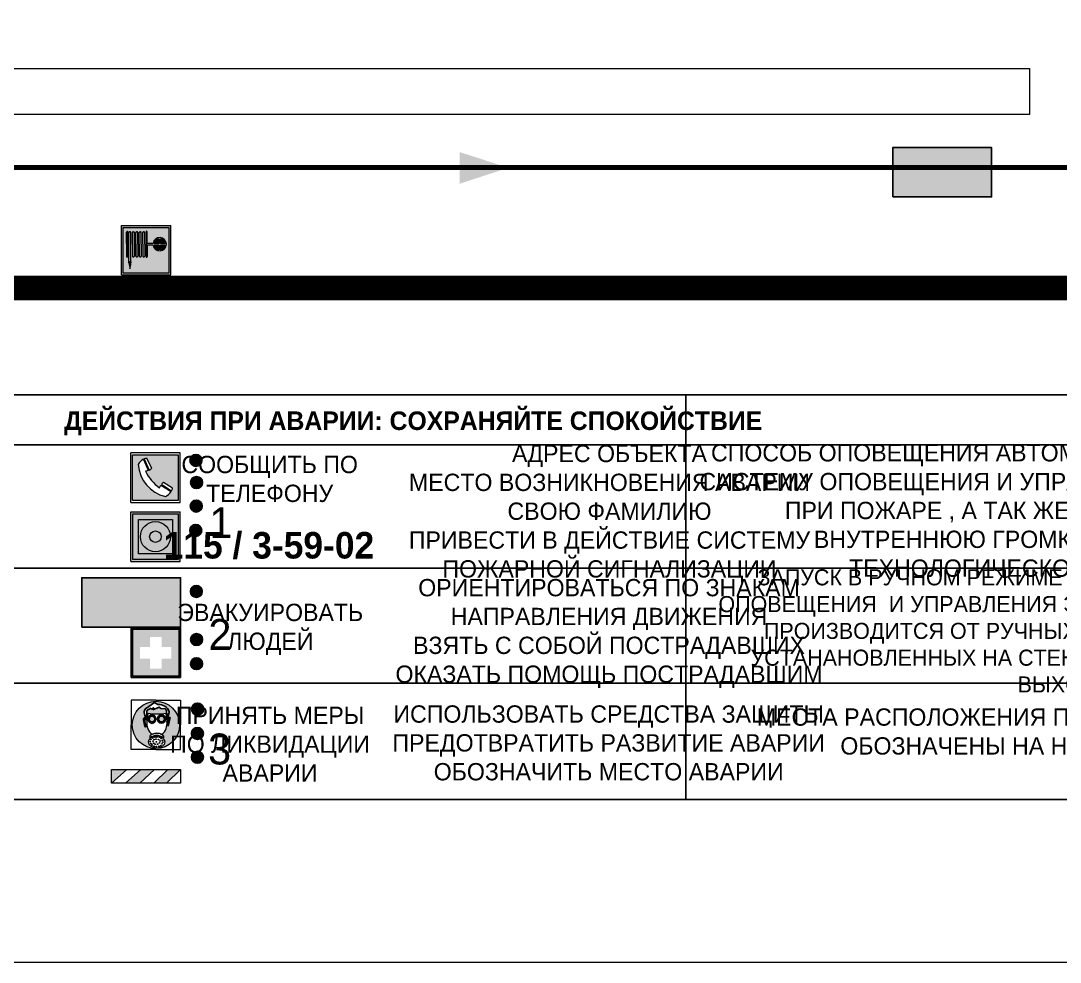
# Model space of a CAD drawing. Header units: millimetres. Extents: x 13114 to 67229, y 22859 to 38520.
# Drawn here: x 30021.6 to 30189.8, y 34765.1 to 34917.4 of the extents above; entities that cross this region are included whole.
import ezdxf

# ---------------------------------------------------------------- set-up
doc = ezdxf.new("R2010")
doc.units = ezdxf.units.MM
doc.layers.add('План_Штампы', color=7, linetype='Continuous')
doc.styles.add('обычный', font='arial.ttf')

# ---------------------------------------------------------------- blocks, each defined once
blk = doc.blocks.new('A$C38D26F80')
h = blk.add_hatch(color=5)
h.dxf.hatch_style = 1
h.paths.add_polyline_path([(-8.77, -4.48, 1), (-0.19, -4.48, 1)])
h.paths.add_polyline_path([(-6.75, -3.58), (-6.75, -3.31), (-6.62, -3.22), (-6.5, -3.22), (-6.42, -3.3), (-6.39, -3.28), (-6.59, -2.23), (-6.59, -2.01), (-6.38, -1.58), (-4.76, -0.4), (-4.13, -0.79, -0.362848), (-2.1, -2.1, -0.201049), (-2.17, -2.48, 0.085434), (-2.26, -3.13), (-1.9, -3.16), (-2.25, -4.7), (-2.4, -4.59), (-2.43, -4.34), (-2.36, -4.34), (-2.14, -3.34), (-2.47, -3.42), (-2.58, -1.95), (-2.77, -1.58), (-3.58, -1.52), (-3.92, -1.26), (-5.05, -1.73), (-4.87, -1.39), (-5.41, -1.6), (-5.41, -1.46), (-6.13, -1.87), (-6.18, -3.5), (-6.56, -3.47), (-6.37, -4.59), (-6.16, -4.43), (-6.16, -4.66), (-6.36, -4.79), (-6.37, -4.8), (-6.51, -4.76)], flags=16)
h.paths.add_polyline_path([(-6.51, -4.76), (-6.36, -4.79), (-6.37, -4.8)], flags=0)
h.paths.add_polyline_path([(-5.92, -2.34, 0.089508), (-2.67, -2.35), (-2.48, -3.88, -0.268602), (-3.4, -6.18, 0.262449), (-5.2, -6.18, -0.268602), (-6.11, -3.88)], flags=16)
edge = h.paths.add_edge_path(flags=16)
edge.add_ellipse((-5.19, -3.41), major_axis=(0, 0.842), ratio=0.848992, start_angle=0, end_angle=360)
edge = h.paths.add_edge_path(flags=0)
edge.add_ellipse((-5.19, -3.39), major_axis=(0, 0.665), ratio=0.853798, start_angle=0, end_angle=360)
edge = h.paths.add_edge_path(flags=0)
edge.add_ellipse((-5.19, -3.4), major_axis=(0, 0.528), ratio=0.864094, start_angle=0, end_angle=360)
edge = h.paths.add_edge_path(flags=16)
edge.add_ellipse((-3.47, -3.4), major_axis=(0, 0.842), ratio=0.848992, start_angle=0, end_angle=360)
h.paths.add_polyline_path([(-3.13, -6.45), (-3.13, -6.84, 0.383174), (-5.57, -6.85), (-5.57, -6.49, -0.369952)], flags=16)
edge = h.paths.add_edge_path(flags=0)
edge.add_ellipse((-3.47, -3.39), major_axis=(0, 0.665), ratio=0.853798, start_angle=0, end_angle=360)
edge = h.paths.add_edge_path(flags=0)
edge.add_ellipse((-3.47, -3.4), major_axis=(0, 0.528), ratio=0.864094, start_angle=0, end_angle=360)
edge = h.paths.add_edge_path(flags=16)
edge.add_ellipse((-4.34, -7.57), major_axis=(-1.48, 0), ratio=0.744955, start_angle=0, end_angle=360)
h.paths.add_polyline_path([(-5.01, -6.85, -1), (-5.15, -6.85, -1)], flags=0)
h.paths.add_polyline_path([(-5.33, -7.14, -1), (-5.47, -7.14, -1)], flags=0)
h.paths.add_polyline_path([(-4.61, -6.71, -1), (-4.74, -6.71, -1)], flags=16)
h.paths.add_polyline_path([(-5.43, -7.51, -1), (-5.57, -7.51, -1)], flags=0)
h.paths.add_polyline_path([(-4.26, -6.67, -1), (-4.4, -6.67, -1)], flags=16)
h.paths.add_polyline_path([(-4.74, -7.14, -1), (-4.88, -7.14, -1)], flags=0)
h.paths.add_polyline_path([(-4.93, -7.43, -1), (-5.07, -7.43, -1)], flags=0)
h.paths.add_polyline_path([(-4.41, -7.07, -1), (-4.54, -7.07, -1)], flags=0)
h.paths.add_polyline_path([(-5.33, -7.87, -1), (-5.46, -7.87, -1)], flags=0)
h.paths.add_polyline_path([(-3.8, -6.71, -1), (-3.94, -6.71, -1)], flags=16)
h.paths.add_polyline_path([(-4.85, -7.78, -1), (-4.98, -7.78, -1)], flags=0)
h.paths.add_polyline_path([(-3.96, -7.14, -1), (-4.1, -7.14, -1)], flags=0)
h.paths.add_polyline_path([(-4.33, -7.53, -1), (-4.47, -7.53, -1)], flags=0)
h.paths.add_polyline_path([(-5.09, -8.12, -1), (-5.23, -8.12, -1)], flags=0)
h.paths.add_polyline_path([(-3.5, -6.94, -1), (-3.64, -6.94, -1)], flags=0)
h.paths.add_polyline_path([(-4.54, -7.97, -1), (-4.68, -7.97, -1)], flags=0)
h.paths.add_polyline_path([(-3.66, -7.39, -1), (-3.8, -7.39, -1)], flags=0)
h.paths.add_polyline_path([(-4.73, -8.35, -1), (-4.86, -8.35, -1)], flags=0)
h.paths.add_polyline_path([(-4.09, -7.96, -1), (-4.23, -7.96, -1)], flags=0)
h.paths.add_polyline_path([(-3.77, -7.74, -1), (-3.91, -7.74, -1)], flags=0)
h.paths.add_polyline_path([(-3.22, -7.27, -1), (-3.35, -7.27, -1)], flags=0)
h.paths.add_polyline_path([(-4.34, -8.4, -1), (-4.47, -8.4, -1)], flags=0)
h.paths.add_polyline_path([(-3.16, -7.61, -1), (-3.3, -7.61, -1)], flags=0)
h.paths.add_polyline_path([(-3.9, -8.35, -1), (-4.04, -8.35, -1)], flags=0)
h.paths.add_polyline_path([(-3.32, -7.91, -1), (-3.46, -7.91, -1)], flags=0)
h.paths.add_polyline_path([(-3.55, -8.23, -1), (-3.69, -8.23, -1)], flags=0)
at = {"color": 5, "lineweight": 5}
for p, q in [((-4.48, 0), (-8.96, 0)), ((-8.96, 0), (-8.96, -4.48)), ((-4.48, 0), (0, 0)), ((0, 0), (0, -4.48)), ((-6.59, -2.01), (-6.38, -1.58)), ((-6.38, -1.58), (-4.76, -0.4)), ((-6.13, -1.87), (-6.18, -3.5)), ((-5.41, -1.46), (-6.13, -1.87)), ((-4.87, -1.39), (-5.41, -1.6)), ((-5.41, -1.6), (-5.41, -1.46)), ((-3.92, -1.26), (-5.05, -1.73)), ((-5.05, -1.73), (-4.87, -1.39)), ((-4.76, -0.4), (-4.13, -0.79)), ((-3.58, -1.52), (-3.92, -1.26)), ((-2.77, -1.58), (-3.58, -1.52)), ((-2.58, -1.95), (-2.77, -1.58)), ((-6.75, -3.31), (-6.62, -3.22)), ((-6.75, -3.58), (-6.75, -3.31)), ((-6.51, -4.76), (-6.75, -3.58)), ((-6.62, -3.22), (-6.5, -3.22)), ((-6.59, -2.23), (-6.59, -2.01)), ((-6.39, -3.28), (-6.59, -2.23)), ((-6.18, -3.5), (-6.56, -3.47)), ((-6.56, -3.47), (-6.37, -4.59)), ((-6.5, -3.22), (-6.42, -3.3)), ((-6.42, -3.3), (-6.39, -3.28)), ((-5.92, -2.34), (-6.11, -3.88)), ((-2.67, -2.34), (-2.48, -3.88)), ((-2.47, -3.42), (-2.58, -1.95)), ((-2.14, -3.34), (-2.47, -3.42)), ((-2.36, -4.34), (-2.14, -3.34)), ((-1.9, -3.16), (-2.26, -3.13)), ((-2.25, -4.7), (-1.9, -3.16)), ((-8.96, -8.96), (-8.96, -4.48)), ((-6.37, -4.8), (-6.51, -4.76)), ((-6.37, -4.59), (-6.16, -4.43)), ((-6.16, -4.66), (-6.37, -4.8)), ((-6.16, -4.43), (-6.16, -4.66)), ((-2.43, -4.34), (-2.4, -4.59)), ((-2.43, -4.34), (-2.36, -4.34)), ((-2.4, -4.59), (-2.25, -4.7)), ((0, -8.96), (0, -4.48)), ((-5.57, -6.49), (-5.57, -6.85)), ((-3.13, -6.45), (-3.13, -6.84)), ((-4.48, -8.96), (-8.96, -8.96)), ((-4.48, -8.96), (0, -8.96))]:
    blk.add_line(p, q, dxfattribs=at)
at = {"color": 5}
for p, q in [((-6.59, -2.01), (-6.38, -1.58)), ((-6.38, -1.58), (-4.76, -0.4)), ((-6.13, -1.87), (-6.18, -3.5)), ((-5.41, -1.46), (-6.13, -1.87)), ((-4.87, -1.39), (-5.41, -1.6)), ((-5.41, -1.6), (-5.41, -1.46)), ((-3.92, -1.26), (-5.05, -1.73)), ((-5.05, -1.73), (-4.87, -1.39)), ((-4.76, -0.4), (-4.13, -0.79)), ((-3.58, -1.52), (-3.92, -1.26)), ((-2.77, -1.58), (-3.58, -1.52)), ((-2.58, -1.95), (-2.77, -1.58)), ((-6.75, -3.31), (-6.62, -3.22)), ((-6.75, -3.58), (-6.75, -3.31)), ((-6.51, -4.76), (-6.75, -3.58)), ((-6.62, -3.22), (-6.5, -3.22)), ((-6.59, -2.23), (-6.59, -2.01)), ((-6.39, -3.28), (-6.59, -2.23)), ((-6.18, -3.5), (-6.56, -3.47)), ((-6.56, -3.47), (-6.37, -4.59)), ((-6.5, -3.22), (-6.42, -3.3)), ((-6.42, -3.3), (-6.39, -3.28)), ((-2.47, -3.42), (-2.58, -1.95)), ((-2.14, -3.34), (-2.47, -3.42)), ((-2.36, -4.34), (-2.14, -3.34)), ((-2.26, -3.13), (-1.9, -3.16)), ((-1.9, -3.16), (-2.25, -4.7)), ((-6.37, -4.8), (-6.51, -4.76)), ((-6.36, -4.79), (-6.51, -4.76)), ((-6.37, -4.59), (-6.16, -4.43)), ((-6.16, -4.66), (-6.37, -4.8)), ((-6.16, -4.66), (-6.36, -4.79)), ((-6.16, -4.43), (-6.16, -4.66)), ((-2.4, -4.59), (-2.43, -4.34)), ((-2.43, -4.34), (-2.36, -4.34)), ((-2.25, -4.7), (-2.4, -4.59))]:
    blk.add_line(p, q, dxfattribs=at)
at = {"color": 5, "lineweight": 5}
for centre, radius in [((-4.48, -4.48), 4.29), ((-5.5, -7.51), 0.0678), ((-5.4, -7.14), 0.0678), ((-5.08, -6.85), 0.0678), ((-5, -7.43), 0.0678), ((-4.81, -7.14), 0.0678), ((-4.67, -6.71), 0.0678), ((-4.47, -7.07), 0.0678), ((-4.4, -7.53), 0.0678), ((-4.33, -6.67), 0.0678), ((-4.03, -7.14), 0.0678), ((-3.87, -6.71), 0.0678), ((-3.73, -7.39), 0.0678), ((-3.57, -6.94), 0.0678), ((-3.28, -7.27), 0.0678), ((-5.4, -7.87), 0.0678), ((-5.16, -8.12), 0.0678), ((-4.91, -7.78), 0.0678), ((-4.79, -8.35), 0.0678), ((-4.61, -7.97), 0.0678), ((-4.4, -8.4), 0.0678), ((-4.16, -7.96), 0.0678), ((-3.97, -8.35), 0.0678), ((-3.84, -7.74), 0.0678), ((-3.62, -8.23), 0.0678), ((-3.39, -7.91), 0.0678), ((-3.23, -7.61), 0.0678)]:
    blk.add_circle(centre, radius, dxfattribs=at)
at = {"color": 5}
for centre, radius, start, end in [((-3.89, -2.66), 1.88, 17.387, 97.1599), ((-0.35, -3.07), 1.91, 162.2553, 181.7878), ((-2.6, -2.2), 0.511, 326.3906, 11.8614)]:
    blk.add_arc(centre, radius, start, end, dxfattribs=at)
at = {"color": 5, "lineweight": 5}
for centre, radius, start, end in [((-4.28, 6.66), 9.15, 259.6987, 280.1569), ((-0.47, -3.05), 1.79, 161.5846, 182.4584), ((-2.6, -2.2), 0.513, 326.4781, 11.7739), ((-3.66, -4.24), 2.47, 171.573, 231.7124), ((-4.93, -4.24), 2.47, 308.2876, 8.427), ((-4.33, -7.88), 1.87, 50.358, 131.5662), ((-4.34, -8.2), 1.82, 48.4943, 132.3565), ((-4.3, -7.78), 1.83, 60.5889, 119.4111)]:
    blk.add_arc(centre, radius, start, end, dxfattribs=at)
for centre, major_axis, ratio in [((-5.19, -3.41), (0, 0.842), 0.848992), ((-5.19, -3.39), (0, 0.665), 0.853798), ((-5.19, -3.4), (0, 0.528), 0.864094), ((-3.47, -3.4), (0, 0.842), 0.848992), ((-3.47, -3.39), (0, 0.665), 0.853798), ((-3.47, -3.4), (0, 0.528), 0.864094), ((-4.34, -7.57), (-1.48, 0), 0.744955)]:
    blk.add_ellipse(centre, major_axis=major_axis, ratio=ratio, dxfattribs=at)
blk = doc.blocks.new('A$C47DD6509')
at = {"lineweight": 5}
for points in [[(-8.69, 0), (-11.19, 0), (-11.19, -2.22)], [(-4.22, 0), (-6.45, 0), (-8.91, -2.22), (-6.61, -2.22)], [(0, 0), (-2.09, 0), (-4.36, -2.22), (-2.29, -2.22)]]:
    blk.add_hatch(color=242, dxfattribs=at).paths.add_polyline_path(points)
at = {"color": 242, "lineweight": 5}
for p, q in [((-11.19, -2.22), (-8.69, 0)), ((-11.19, -2.22), (-11.19, 0)), ((-11.19, 0), (-8.69, 0)), ((-11.19, 0), (0, 0)), ((-8.91, -2.22), (-6.45, 0)), ((-6.61, -2.22), (-4.22, 0)), ((-4.36, -2.22), (-2.09, 0)), ((-2.29, -2.22), (0, 0)), ((0, 0), (0, -2.22)), ((0, -2.22), (-11.19, -2.22))]:
    blk.add_line(p, q, dxfattribs=at)
blk = doc.blocks.new('A$C32E8229D')
at = {"true_color": 0xffffff}
blk.add_hatch(color=7, dxfattribs=at).paths.add_polyline_path([(0, 0), (0, -8), (16, -8), (16, 0)])
h = blk.add_hatch(color=126)
h.paths.add_polyline_path([(0.2, -0.2), (15.8, -0.2), (15.8, -7.8), (0.2, -7.8)])
h.paths.add_polyline_path([(13.49, -2.05), (12.08, -2.05), (11.37, -2.63, 0.162397), (11.29, -2.84), (11.29, -3.63), (10.35, -3.63), (10.35, -4.05), (11.68, -4.05), (11.68, -3.48), (12.26, -4.28), (11.29, -5.1), (11.29, -6.78), (11.85, -6.78), (11.85, -5.44), (12.8, -4.64), (12.8, -5.94), (14.46, -5.94), (14.46, -5.39), (13.45, -5.39), (13.45, -3.97), (12.46, -2.59), (13.15, -2.59), (13.69, -3.34), (14.18, -3)], flags=16)
h.paths.add_polyline_path([(10.74, -1.82, 1), (11.8, -1.82, 1)], flags=16)
h.paths.add_polyline_path([(9.39, -3.59), (5.99, -3.59), (6.56, -3.03), (5.91, -3.03), (5.1, -3.83), (5.91, -4.64), (6.56, -4.64), (5.99, -4.09), (9.39, -4.09)], flags=16)
h.paths.add_polyline_path([(4.29, -1.08), (1.72, -1.08), (1.72, -6.6), (4.29, -6.6)], flags=16)
at = {"color": 126}
blk.add_lwpolyline([(16, -8), (0, -8), (0, 0), (16, 0)], close=True, dxfattribs=at)
blk = doc.blocks.new('A$C18900ED3')
h = blk.add_hatch(color=126)
h.paths.add_polyline_path([(-0.18, -0.18), (-7.02, -0.18), (-7.02, -7.02), (-0.18, -7.02)])
h.paths.add_polyline_path([(-5.89, -4.46), (-5.89, -2.77), (-4.46, -2.77), (-4.46, -1.31), (-2.77, -1.31), (-2.77, -2.77), (-1.33, -2.77), (-1.33, -4.46), (-2.77, -4.46), (-2.77, -5.89), (-4.46, -5.89), (-4.46, -4.46)], flags=16)
at = {"color": 126}
for p, q in [((-7.2, 0), (-7.2, -7.2)), ((0, 0), (-7.2, 0)), ((0, -7.2), (0, 0)), ((-7.02, -7.02), (-7.02, -0.18)), ((-7.02, -0.18), (-0.18, -0.18)), ((-0.18, -0.18), (-0.18, -7.02)), ((-7.2, -7.2), (0, -7.2)), ((-0.18, -7.02), (-7.02, -7.02))]:
    blk.add_line(p, q, dxfattribs=at)
blk = doc.blocks.new('A$C456E1F9C')
at = {"lineweight": 5}
h = blk.add_hatch(color=242, dxfattribs=at)
h.paths.add_polyline_path([(0.51, -1.47), (0.51, -13.26), (12.29, -13.26), (12.29, -1.47)])
h.paths.add_polyline_path([(5.42, -4.95, -0.254479), (4.78, -5.4), (3.52, -2.53, -0.209735), (4.23, -2.4)], flags=16)
h.paths.add_polyline_path([(8.53, -8.6), (10.87, -10.17), (10.54, -10.76), (8.03, -9.13, -0.192251)], flags=16)
h.paths.add_polyline_path([(4.61, -5.49, 0.005518), (3.87, -5.72, 0.128647), (7.49, -10.01, 0.00809), (7.83, -9.33), (10.47, -10.97, -0.16736), (8.99, -12.25, -0.327862), (1.95, -3.95, -0.166952), (3.36, -2.62)], flags=16)
at = {"color": 242, "lineweight": 5}
for p, q in [((0, -13.77), (0, -0.97)), ((12.8, -0.97), (0, -0.97)), ((4.61, -5.49), (3.36, -2.62)), ((3.52, -2.53), (4.78, -5.4)), ((4.23, -2.4), (5.42, -4.95)), ((12.8, -13.77), (12.8, -0.97)), ((7.83, -9.33), (10.47, -10.97)), ((8.03, -9.13), (10.54, -10.76)), ((10.81, -10.12), (8.53, -8.6)), ((10.54, -10.76), (10.8, -10.3)), ((10.8, -10.3), (10.81, -10.12)), ((0, -13.77), (12.8, -13.77))]:
    blk.add_line(p, q, dxfattribs=at)
blk.add_lwpolyline([(0.51, -1.47), (12.29, -1.47), (12.29, -13.26), (0.51, -13.26)], close=True, dxfattribs=at)
for centre, radius, start, end in [((4.59, -5.34), 2.99, 114.2845, 152.1974), ((4.02, -3.27), 0.891, 76.3284, 123.7092), ((11.12, -3.31), 9.19, 183.9915, 256.6009), ((4.68, -4.59), 0.824, 276.9621, 334.0723), ((14.98, -39.1), 35.17, 107.1487, 108.4135), ((13.86, -0.94), 11.08, 205.5536, 234.8762), ((-13.31, 0.8), 23.44, 332.5487, 334.4027), ((8.94, -9.5), 0.989, 114.4092, 157.9388), ((7.87, -9.46), 3, 291.9291, 329.9329)]:
    blk.add_arc(centre, radius, start, end, dxfattribs=at)
blk = doc.blocks.new('A$C54414219')
at = {"true_color": 0xffffff}
h = blk.add_hatch(color=7, dxfattribs=at)
h.paths.add_polyline_path([(2.39, -9.45), (2.39, -18.3), (11.23, -18.3), (11.23, -9.45)], flags=0)
h.paths.add_polyline_path([(10.71, -13.87, -1), (2.92, -13.87, -1)], flags=0)
h.paths.add_polyline_path([(8.3, -13.87, -1), (5.33, -13.87, -1)], flags=0)
h.paths.add_polyline_path([(0.41, -7.47), (0.41, -20.27), (13.21, -20.27), (13.21, -7.47)])
h.paths.add_polyline_path([(0.92, -19.77), (12.71, -19.77), (12.71, -7.98), (0.92, -7.98)], flags=16)
h.paths.add_polyline_path([(11.23, -9.45), (11.23, -18.3), (2.39, -18.3), (2.39, -9.45)], flags=0)
at = {"lineweight": 5}
h = blk.add_hatch(color=242, dxfattribs=at)
h.paths.add_polyline_path([(12.71, -7.98), (0.92, -7.98), (0.92, -19.77), (12.71, -19.77)])
h.paths.add_polyline_path([(11.23, -18.3), (2.39, -18.3), (2.39, -9.45), (11.23, -9.45)], flags=16)
h.paths.add_polyline_path([(10.71, -13.87, -1), (2.92, -13.87, -1)], flags=0)
h.paths.add_polyline_path([(8.3, -13.87, -1), (5.33, -13.87, -1)], flags=0)
at = {"true_color": 0xffffff}
h = blk.add_hatch(color=7, dxfattribs=at)
h.paths.add_polyline_path([(2.39, -9.45), (2.39, -18.3), (11.23, -18.3), (11.23, -9.45)])
h.paths.add_polyline_path([(10.71, -13.87, -1), (2.92, -13.87, -1)], flags=16)
h.paths.add_polyline_path([(8.3, -13.87, -1), (5.33, -13.87, -1)], flags=0)
at = {"lineweight": 5}
h = blk.add_hatch(color=242, dxfattribs=at)
h.paths.add_polyline_path([(2.92, -13.87, 1), (10.71, -13.87, 1)])
h.paths.add_polyline_path([(8.3, -13.87, -1), (5.33, -13.87, -1)], flags=16)
at = {"color": 242, "lineweight": 5}
for p, q in [((0.41, -20.27), (0.41, -7.47)), ((0.41, -7.47), (13.21, -7.47)), ((0.41, -7.47), (13.21, -7.47)), ((13.21, -20.27), (13.21, -7.47)), ((0.41, -20.27), (13.21, -20.27))]:
    blk.add_line(p, q, dxfattribs=at)
for points in [[(0.92, -7.98), (12.71, -7.98), (12.71, -19.77), (0.92, -19.77)], [(2.39, -9.45), (11.23, -9.45), (11.23, -18.3), (2.39, -18.3)]]:
    blk.add_lwpolyline(points, close=True, dxfattribs=at)
for radius in [3.89, 1.49]:
    blk.add_circle((6.81, -13.87), radius, dxfattribs=at)
blk = doc.blocks.new('A$C37112FD5')
at = {"true_color": 0xf5f5ff}
h = blk.add_hatch(color=7, dxfattribs=at)
h.dxf.hatch_style = 1
h.paths.add_polyline_path([(12.8, -7.4), (0, -7.4), (0, -20.2), (12.8, -20.2)])
h.paths.add_polyline_path([(12.29, -7.91), (12.29, -19.69), (0.51, -19.69), (0.51, -7.91)], flags=16)
h.paths.add_polyline_path([(4.98, -9.04, -0.42597), (5.17, -9.22), (5.17, -12.25), (5.17, -15.29, -0.432244), (4.98, -15.47), (4.83, -15.47, -0.42597), (4.64, -15.29), (4.64, -12.25), (4.64, -9.22, -0.432244), (4.83, -9.04)], flags=0)
h.paths.add_polyline_path([(4.28, -9.22), (4.28, -12.25), (4.28, -15.29, -0.432244), (4.09, -15.47), (3.94, -15.47, -0.42597), (3.75, -15.29), (3.75, -12.25), (3.75, -9.22, -0.432244), (3.94, -9.04), (4.09, -9.04, -0.42597)], flags=0)
h.paths.add_polyline_path([(5.72, -9.04), (5.87, -9.04, -0.42597), (6.06, -9.22), (6.06, -12.25), (6.06, -15.29, -0.432244), (5.87, -15.47), (5.72, -15.47, -0.42597), (5.53, -15.29), (5.53, -12.25), (5.53, -9.22, -0.432244)], flags=0)
h.paths.add_polyline_path([(6.42, -8.9), (6.5, -8.9, -0.42597), (6.69, -9.08), (6.69, -12.03), (8.21, -12.03, -15.824349), (8.21, -12.47), (6.69, -12.47), (6.69, -15.42, -0.432244), (6.5, -15.6), (6.42, -15.6)], flags=0)
h.paths.add_polyline_path([(3.39, -9.22), (3.39, -12.25), (3.39, -15.29, -0.432244), (3.2, -15.47), (3.05, -15.47, -0.42597), (2.85, -15.29), (2.85, -12.25), (2.85, -9.22, -0.432244), (3.05, -9.04), (3.2, -9.04, -0.42597)], flags=0)
h.paths.add_polyline_path([(2.5, -9.22), (2.5, -16.71), (1.96, -16.71), (1.96, -9.22, -0.432244), (2.15, -9.04), (2.31, -9.04, -0.42597)], flags=0)
h.paths.add_polyline_path([(1.61, -8.9), (1.61, -15.6), (1.57, -15.6, -0.42597), (1.37, -15.42), (1.37, -12.03), (1.37, -9.09, -0.432244), (1.57, -8.9)], flags=0)
h.paths.add_polyline_path([(9.76, -10.81), (9.76, -12.03), (8.49, -12.03, -0.336371)], flags=0)
h.paths.add_polyline_path([(8.49, -12.47), (9.76, -12.47), (9.76, -13.7, -0.336371)], flags=0)
h.paths.add_polyline_path([(10.11, -10.81, -0.336371), (11.38, -12.03), (10.11, -12.03)], flags=0)
h.paths.add_polyline_path([(10.11, -12.47), (11.38, -12.47, -0.336371), (10.11, -13.7)], flags=0)
h.paths.add_polyline_path([(2.5, -16.84), (2.5, -17.05), (1.97, -17.05), (1.97, -16.84)], flags=0)
h.paths.add_polyline_path([(2.5, -17.24, -0.033778), (2.24, -18.6, -0.033778), (1.97, -17.24)], flags=0)
h = blk.add_hatch(color=242)
h.dxf.hatch_style = 1
h.paths.add_polyline_path([(12.29, -7.91), (0.51, -7.91), (0.51, -19.69), (12.29, -19.69)])
h.paths.add_polyline_path([(6.42, -15.6), (6.42, -8.9), (6.5, -8.9, -0.42597), (6.69, -9.08), (6.69, -12.03), (8.21, -12.03, -15.824349), (8.21, -12.47), (6.69, -12.47), (6.69, -15.42, -0.432244), (6.5, -15.6)], flags=16)
h.paths.add_polyline_path([(5.87, -15.47), (5.72, -15.47, -0.42597), (5.53, -15.29), (5.53, -12.25), (5.53, -9.22, -0.432244), (5.72, -9.04), (5.87, -9.04, -0.42597), (6.06, -9.22), (6.06, -12.25), (6.06, -15.29, -0.432244)], flags=16)
h.paths.add_polyline_path([(4.98, -15.47), (4.83, -15.47, -0.42597), (4.64, -15.29), (4.64, -12.25), (4.64, -9.22, -0.432244), (4.83, -9.04), (4.98, -9.04, -0.42597), (5.17, -9.22), (5.17, -12.25), (5.17, -15.29, -0.432244)], flags=16)
h.paths.add_polyline_path([(4.09, -15.47), (3.94, -15.47, -0.42597), (3.75, -15.29), (3.75, -12.25), (3.75, -9.22, -0.432244), (3.94, -9.04), (4.09, -9.04, -0.42597), (4.28, -9.22), (4.28, -12.25), (4.28, -15.29, -0.432244)], flags=16)
h.paths.add_polyline_path([(3.2, -15.47), (3.05, -15.47, -0.42597), (2.85, -15.29), (2.85, -12.25), (2.85, -9.22, -0.432244), (3.05, -9.04), (3.2, -9.04, -0.42597), (3.39, -9.22), (3.39, -12.25), (3.39, -15.29, -0.432244)], flags=16)
h.paths.add_polyline_path([(2.5, -17.05), (1.97, -17.05), (1.97, -16.84), (2.5, -16.84)], flags=16)
h.paths.add_polyline_path([(2.5, -17.24, -0.033778), (2.24, -18.6, -0.033778), (1.97, -17.24)], flags=16)
h.paths.add_polyline_path([(2.5, -16.71), (1.96, -16.71), (1.96, -9.22, -0.432244), (2.15, -9.04), (2.31, -9.04, -0.42597), (2.5, -9.22)], flags=16)
h.paths.add_polyline_path([(1.61, -15.6), (1.57, -15.6, -0.42597), (1.37, -15.42), (1.37, -12.03), (1.37, -9.09, -0.432244), (1.57, -8.9), (1.61, -8.9)], flags=16)
h.paths.add_polyline_path([(8.49, -12.47), (9.76, -12.47), (9.76, -13.7, -0.336371)], flags=0)
h.paths.add_polyline_path([(10.11, -13.7), (10.11, -12.47), (11.38, -12.47, -0.336371)], flags=0)
h.paths.add_polyline_path([(8.49, -12.03, -0.336371), (9.76, -10.81), (9.76, -12.03)], flags=0)
h.paths.add_polyline_path([(10.11, -12.03), (10.11, -10.81, -0.336371), (11.38, -12.03)], flags=0)
h = blk.add_hatch(color=7, dxfattribs=at)
h.dxf.hatch_style = 1
h.paths.add_polyline_path([(1.61, -8.9), (1.57, -8.9, 0.432244), (1.37, -9.09), (1.37, -12.03), (1.37, -15.42, 0.42597), (1.57, -15.6), (1.61, -15.6)])
h.paths.add_polyline_path([(2.5, -9.22, 0.42597), (2.31, -9.04), (2.15, -9.04, 0.432244), (1.96, -9.22), (1.96, -16.71), (2.5, -16.71)])
h.paths.add_polyline_path([(2.5, -16.84), (1.97, -16.84), (1.97, -17.05), (2.5, -17.05)])
h.paths.add_polyline_path([(2.5, -17.24), (1.97, -17.24, 0.033778), (2.24, -18.6, 0.033778)])
h.paths.add_polyline_path([(3.39, -12.25), (3.39, -9.22, 0.42597), (3.2, -9.04), (3.05, -9.04, 0.432244), (2.85, -9.22), (2.85, -12.25), (2.85, -15.29, 0.42597), (3.05, -15.47), (3.2, -15.47, 0.432244), (3.39, -15.29)])
h.paths.add_polyline_path([(4.28, -12.25), (4.28, -9.22, 0.42597), (4.09, -9.04), (3.94, -9.04, 0.432244), (3.75, -9.22), (3.75, -12.25), (3.75, -15.29, 0.42597), (3.94, -15.47), (4.09, -15.47, 0.432244), (4.28, -15.29)])
h.paths.add_polyline_path([(5.17, -12.25), (5.17, -9.22, 0.42597), (4.98, -9.04), (4.83, -9.04, 0.432244), (4.64, -9.22), (4.64, -12.25), (4.64, -15.29, 0.42597), (4.83, -15.47), (4.98, -15.47, 0.432244), (5.17, -15.29)])
h.paths.add_polyline_path([(6.06, -12.25), (6.06, -9.22, 0.42597), (5.87, -9.04), (5.72, -9.04, 0.432244), (5.53, -9.22), (5.53, -12.25), (5.53, -15.29, 0.42597), (5.72, -15.47), (5.87, -15.47, 0.432244), (6.06, -15.29)])
h.paths.add_polyline_path([(6.69, -12.47), (8.21, -12.47, 15.824349), (8.21, -12.03), (6.69, -12.03), (6.69, -9.08, 0.42597), (6.5, -8.9), (6.42, -8.9), (6.42, -15.6), (6.5, -15.6, 0.432244), (6.69, -15.42)])
h.paths.add_polyline_path([(8.49, -12.47), (9.76, -12.47), (9.76, -13.7, -0.336371)], flags=16)
h.paths.add_polyline_path([(8.49, -12.03, -0.336371), (9.76, -10.81), (9.76, -12.03)], flags=16)
h.paths.add_polyline_path([(10.11, -12.47), (11.38, -12.47, -0.336371), (10.11, -13.7)], flags=16)
h.paths.add_polyline_path([(10.11, -12.03), (10.11, -10.81, -0.336371), (11.38, -12.03)], flags=16)
h = blk.add_hatch(color=242)
h.dxf.hatch_style = 1
h.paths.add_polyline_path([(9.76, -10.81, 0.336371), (8.49, -12.03), (9.76, -12.03)])
h.paths.add_polyline_path([(10.11, -10.81), (10.11, -12.03), (11.38, -12.03, 0.336371)])
h.paths.add_polyline_path([(11.38, -12.47), (10.11, -12.47), (10.11, -13.7, 0.336371)])
h.paths.add_polyline_path([(9.76, -12.47), (8.49, -12.47, 0.336371), (9.76, -13.7)])
at = {"color": 242, "lineweight": 5}
for p, q in [((0, -20.2), (0, -7.4)), ((0, -7.4), (12.8, -7.4)), ((12.8, -20.2), (12.8, -7.4)), ((1.37, -12.03), (1.37, -9.08)), ((1.57, -8.9), (1.61, -8.9)), ((1.61, -8.9), (1.61, -15.6)), ((1.96, -16.71), (1.96, -9.22)), ((2.15, -9.04), (2.31, -9.04)), ((2.5, -16.71), (2.5, -9.22)), ((2.85, -12.25), (2.85, -9.22)), ((3.05, -9.04), (3.2, -9.04)), ((3.39, -12.25), (3.39, -9.22)), ((3.75, -12.25), (3.75, -9.22)), ((3.94, -9.04), (4.09, -9.04)), ((4.28, -12.25), (4.28, -9.22)), ((4.64, -12.25), (4.64, -9.22)), ((4.83, -9.04), (4.98, -9.04)), ((5.17, -12.25), (5.17, -9.22)), ((5.53, -12.25), (5.53, -9.22)), ((5.72, -9.04), (5.87, -9.04)), ((6.06, -12.25), (6.06, -9.22)), ((6.42, -8.9), (6.42, -15.6)), ((6.5, -8.9), (6.42, -8.9)), ((6.69, -12.03), (6.69, -9.08)), ((1.37, -12.03), (1.37, -15.42)), ((2.85, -12.25), (2.85, -15.29)), ((3.39, -12.25), (3.39, -15.29)), ((3.75, -12.25), (3.75, -15.29)), ((4.28, -12.25), (4.28, -15.29)), ((4.64, -12.25), (4.64, -15.29)), ((5.17, -12.25), (5.17, -15.29)), ((5.53, -12.25), (5.53, -15.29)), ((6.06, -12.25), (6.06, -15.29)), ((8.21, -12.03), (6.69, -12.03)), ((8.21, -12.47), (6.69, -12.47)), ((6.69, -12.47), (6.69, -15.42)), ((9.76, -12.03), (8.49, -12.03)), ((9.76, -12.47), (8.49, -12.47)), ((9.76, -10.81), (9.76, -12.03)), ((9.76, -12.47), (9.76, -13.7)), ((10.11, -10.81), (10.11, -12.03)), ((11.38, -12.03), (10.11, -12.03)), ((11.38, -12.47), (10.11, -12.47)), ((10.11, -12.47), (10.11, -13.7)), ((1.57, -15.6), (1.61, -15.6)), ((3.05, -15.47), (3.2, -15.47)), ((3.94, -15.47), (4.09, -15.47)), ((4.83, -15.47), (4.98, -15.47)), ((5.72, -15.47), (5.87, -15.47)), ((6.42, -15.6), (6.5, -15.6)), ((1.96, -16.71), (2.5, -16.71)), ((1.97, -16.84), (2.5, -16.84)), ((1.97, -17.05), (1.97, -16.84)), ((2.5, -17.05), (1.97, -17.05)), ((1.97, -17.24), (2.5, -17.24)), ((2.5, -16.84), (2.5, -17.05)), ((0, -20.2), (12.8, -20.2))]:
    blk.add_line(p, q, dxfattribs=at)
blk.add_lwpolyline([(0.51, -7.91), (12.29, -7.91), (12.29, -19.69), (0.51, -19.69)], close=True, dxfattribs=at)
for centre, radius, start, end in [((1.56, -9.09), 0.182, 87.1027, 180.6071), ((2.15, -9.22), 0.182, 87.1027, 180.6071), ((2.32, -9.22), 0.182, 359.3929, 92.8973), ((3.04, -9.22), 0.182, 87.1027, 180.6071), ((3.21, -9.22), 0.182, 359.3929, 92.8973), ((3.93, -9.22), 0.182, 87.1027, 180.6071), ((4.1, -9.22), 0.182, 359.3929, 92.8973), ((4.82, -9.22), 0.182, 87.1027, 180.6071), ((4.99, -9.22), 0.182, 359.3929, 92.8973), ((5.71, -9.22), 0.182, 87.1027, 180.6071), ((5.88, -9.22), 0.182, 359.3929, 92.8973), ((6.51, -9.09), 0.182, 359.3929, 92.8973), ((9.93, -12.25), 1.74, 187.2319, 172.7681), ((9.93, -12.25), 1.46, 96.9927, 171.3585), ((9.93, -12.25), 1.46, 188.6415, 263.0073), ((9.93, -12.25), 1.46, 8.6415, 83.0073), ((9.93, -12.25), 1.46, 276.9927, 351.3585), ((1.56, -15.42), 0.182, 179.3929, 272.8973), ((3.04, -15.29), 0.182, 179.3929, 272.8973), ((3.21, -15.29), 0.182, 267.1027, 0.6071), ((3.93, -15.29), 0.182, 179.3929, 272.8973), ((4.1, -15.29), 0.182, 267.1027, 0.6071), ((4.82, -15.29), 0.182, 179.3929, 272.8973), ((4.99, -15.29), 0.182, 267.1027, 0.6071), ((5.71, -15.29), 0.182, 179.3929, 272.8973), ((5.88, -15.29), 0.182, 267.1027, 0.6071), ((6.51, -15.42), 0.182, 267.1027, 0.6071), ((12.17, -15.98), 10.27, 187.041, 194.7793), ((-7.7, -15.98), 10.27, 345.2207, 352.959)]:
    blk.add_arc(centre, radius, start, end, dxfattribs=at)

msp = doc.modelspace()

# ---------------------------------------------------------------- hatches: boundary and pattern name
at = {"lineweight": 0}
h = msp.add_hatch(color=256, dxfattribs=at)
h.dxf.hatch_style = 1
h.paths.add_polyline_path([(30048.95, 34846.28, 1), (30050.88, 34846.28, 1)])
h = msp.add_hatch(color=256, dxfattribs=at)
h.dxf.hatch_style = 1
h.paths.add_polyline_path([(30049.06, 34842.7, 1), (30050.99, 34842.7, 1)])
h = msp.add_hatch(color=256, dxfattribs=at)
h.dxf.hatch_style = 1
h.paths.add_polyline_path([(30049.02, 34838.89, 1), (30050.95, 34838.89, 1)])
h = msp.add_hatch(color=256, dxfattribs=at)
h.dxf.hatch_style = 1
h.paths.add_polyline_path([(30048.94, 34834.96, 1), (30050.87, 34834.96, 1)])
h = msp.add_hatch(color=256, dxfattribs=at)
h.dxf.hatch_style = 1
h.paths.add_polyline_path([(30049.02, 34825.08, 1), (30050.95, 34825.08, 1)])
h = msp.add_hatch(color=256, dxfattribs=at)
h.dxf.hatch_style = 1
h.paths.add_polyline_path([(30049.06, 34817.3, 1), (30050.99, 34817.3, 1)])
h = msp.add_hatch(color=256, dxfattribs=at)
h.dxf.hatch_style = 1
h.paths.add_polyline_path([(30049.05, 34813.39, 1), (30050.99, 34813.39, 1)])
h = msp.add_hatch(color=256, dxfattribs=at)
h.dxf.hatch_style = 1
h.paths.add_polyline_path([(30049.21, 34806.04, 1), (30051.14, 34806.04, 1)])
h = msp.add_hatch(color=256, dxfattribs=at)
h.dxf.hatch_style = 1
h.paths.add_polyline_path([(30049.21, 34802.1, 1), (30051.14, 34802.1, 1)])
h = msp.add_hatch(color=256, dxfattribs=at)
h.dxf.hatch_style = 1
h.paths.add_polyline_path([(30049.21, 34798.26, 1), (30051.14, 34798.26, 1)])

# ---------------------------------------------------------------- linework, layer by layer
at = {"color": 5, "lineweight": 0}
msp.add_lwpolyline([(29816.34, 34765.09), (30416.34, 34765.09), (30416.34, 35160.09), (29816.34, 35160.09)], close=True, dxfattribs=at)
at = {"lineweight": 100, "const_width": 3.96}
msp.add_lwpolyline([(29858.49, 34888.09), (29858.49, 34874.17), (30294.55, 34874.17), (30294.55, 34914.31)], dxfattribs=at)
at = {"lineweight": 0}
msp.add_lwpolyline([(29874.99, 34909.71), (30184.84, 34909.71), (30184.84, 34902.24), (29874.99, 34902.24)], close=True, dxfattribs=at)
at = {"color": 126, "lineweight": 100, "true_color": 0x008754}
msp.add_lwpolyline([(30242.44, 34893.65), (29922.11, 34893.65)], dxfattribs=at)
for points in [[(29985.47, 34848.82), (30129.24, 34848.82), (30129.24, 34856.87), (29985.47, 34856.87)], [(30129.24, 34856.87), (30250.96, 34856.87), (30250.96, 34791.42), (30129.24, 34791.42)], [(30129.24, 34856.87), (30250.96, 34856.87), (30250.96, 34848.82), (30129.24, 34848.82)], [(29985.47, 34848.82), (30129.24, 34848.82), (30129.24, 34791.42), (29985.47, 34791.42)], [(30129.24, 34848.82), (30250.96, 34848.82), (30250.96, 34828.83), (30129.24, 34828.83)], [(30250.96, 34828.83), (30129.24, 34828.83), (30129.24, 34810.25), (30250.96, 34810.25)]]:
    msp.add_lwpolyline(points, close=True)
for points in [[(30043.89, 34828.83), (29985.47, 34828.83), (30129.24, 34828.83)], [(30043.89, 34810.25), (29985.47, 34810.25), (30129.24, 34810.25)]]:
    msp.add_lwpolyline(points)
for centre in [(30049.92, 34846.28), (30050.02, 34842.7), (30049.98, 34838.89), (30049.9, 34834.96), (30049.99, 34825.08), (30050.03, 34817.3), (30050.02, 34813.39), (30050.18, 34806.04), (30050.17, 34802.1), (30050.17, 34798.26)]:
    msp.add_circle(centre, 0.966)
at = {"layer": 'План_Штампы', "color": 126, "true_color": 0x008754}
msp.add_solid([(30092.59, 34891.04), (30092.6, 34896.18), (30100.48, 34893.63)], dxfattribs=at)

# ---------------------------------------------------------------- block references
for name, p, xscale, yscale, zscale in [('A$C37112FD5', (30037.85, 34888.91), 0.6249984004534781, 0.6249984004534781, 0.6249984004534781), ('A$C456E1F9C', (30039.36, 34848.1), 0.625, 0.625, 0.625), ('A$C54414219', (30039.11, 34842.61), 0.625, 0.625, 0.625), ('A$C18900ED3', (30047.43, 34819.15), 1.111111111007631, 1.111111111007631, 1.111111111007631), ('A$C38D26F80', (30047.45, 34807.48), 0.8928571427240968, 0.8928571427240968, 0.8928571427240968)]:
    msp.add_blockref(name, p, dxfattribs=dict(xscale=xscale, yscale=yscale, zscale=zscale))
at = {"xscale": -1}
msp.add_blockref('A$C32E8229D', (30047.43, 34827.3), dxfattribs=at)
at = {"color": 242, "true_color": 0xc1121c}
msp.add_blockref('A$C47DD6509', (30047.45, 34796.26), dxfattribs=at)
at = {"layer": 'План_Штампы', "color": 126, "true_color": 0x008754, "xscale": -1}
msp.add_blockref('A$C32E8229D', (30178.72, 34896.91), dxfattribs=at)

# ---------------------------------------------------------------- texts
at = {"lineweight": 0, "attachment_point": 5, "style": 'обычный'}
for s, insert, char_height, width in [('{\\fProxima Nova Rg|b1|i0|c204|p2;ДЕЙСТВИЯ ПРИ АВАРИИ: СОХРАНЯЙТЕ СПОКОЙСТВИЕ\\H1.6644x; }', (30085.09, 34852.27), 3, 175.1736), ('{\\fProxima Nova Rg|b0|i0|c204|p2;СПОСОБ ОПОВЕЩЕНИЯ АВТОМАТИЧЕСКИЙ ЧЕРЕЗ РЕЧЕВУЮ СИСТЕМУ ОПОВЕЩЕНИЯ И УПРАВЛЕНИЯ ЭВАКУАЦИЕЙ ЛЮДЕЙ ПРИ ПОЖАРЕ , А ТАК ЖЕ ВРУЧНУЮ, ИСПОЛЬЗУЯ ВНУТРЕННЮЮ ГРОМКУЮ СВЯЗЬ СИСТЕМЫ ТЕХНОЛОГИЧЕСКОГО ОПОВЕЩЕНИЯ.}', (30190.86, 34837.78), 2.8, 118.5618), ('\\pi-8.4,l8.4,t8.4;{\\fProxima Nova Rg|b0|i0|c204|p2;АДРЕС ОБЪЕКТА\\PМЕСТО ВОЗНИКНОВЕНИЯ АВАРИИ\\PСВОЮ ФАМИЛИЮ\\PПРИВЕСТИ В ДЕЙСТВИЕ СИСТЕМУ \\PПОЖАРНОЙ СИГНАЛИЗАЦИИ}', (30116.87, 34837.66), 2.8, 126.6484), ('{\\fProxima Nova Rg|b0|i0|c204|p2;СООБЩИТЬ ПО \\PТЕЛЕФОНУ}', (30061.86, 34843.27), 2.8, 126.6484), ('{\\fProxima Nova Rg|b0|i0|c204|p2;1\\H1.1667x; }', (30053.96, 34836.21), 5, 126.6484), ('{\\fProxima Nova Rg|b1|i0|c0|p2;\\H1.0714x;115 / 3-59-02\\H1.2822x; }', (30061.74, 34832.49), 4, 126.6484), ('{\\fProxima Nova Rg|b0|i0|c204|p2;\\P\\pt7.8;ЗАПУСК В РУЧНОМ РЕЖИМЕ АВТОМАТИЧЕСКОЙ СИСТЕМЫ ОПОВЕЩЕНИЯ  И УПРАВЛЕНИЯ ЭВАКУАЦИИ ЛЮДЕЙ ПРИ ПОЖАРЕ ПРОИЗВОДИТСЯ ОТ РУЧНЫХ ПОЖАРНЫХ ИЗВЕЩАТЕЛЕЙ, УСТАНАНОВЛЕННЫХ НА СТЕНАХ ВБЛИЗИ ЭВАКУАЦИОННЫХ ВЫХОДОВ. }', (30192.31, 34820.49), 2.6, 121.7868), ('\\pi-8.4,l8.4,t8.4;{\\fProxima Nova Rg|b0|i0|c204|p2;ОРИЕНТИРОВАТЬСЯ ПО ЗНАКАМ \\PНАПРАВЛЕНИЯ ДВИЖЕНИЯ\\PВЗЯТЬ С СОБОЙ ПОСТРАДАВШИХ\\PОКАЗАТЬ ПОМОЩЬ ПОСТРАДАВШИМ}', (30116.8, 34818.29), 2.8, 126.6484), ('{\\fProxima Nova Rg|b0|i0|c204|p2;ЭВАКУИРОВАТЬ \\PЛЮДЕЙ}', (30061.96, 34818.95), 2.8, 126.6484), ('{\\fProxima Nova Rg|b0|i0|c204|p2;2\\H1.1967x; }', (30053.81, 34818.13), 5, 126.6484), ('{\\fProxima Nova Rg|b0|i0|c204|p2;ПРИНЯТЬ МЕРЫ \\PПО ЛИКВИДАЦИИ \\PАВАРИИ}', (30061.92, 34800.37), 2.8, 126.6484), ('\\pi-8.4,l8.4,t8.4;{\\fProxima Nova Rg|b0|i0|c204|p2;ИСПОЛЬЗОВАТЬ СРЕДСТВА ЗАЩИТЫ \\PПРЕДОТВРАТИТЬ РАЗВИТИЕ АВАРИИ\\PОБОЗНАЧИТЬ МЕСТО АВАРИИ}', (30116.74, 34800.56), 2.8, 126.6484), ('\\pt8.4;{\\fProxima Nova Rg|b0|i0|c204|p2;\\PМЕСТА РАСПОЛОЖЕНИЯ ПОЖАРНЫХ ИЗВЕЩАТЕЛЕЙ ОБОЗНАЧЕНЫ НА НАСТОЯЩЕМ ПЛАНЕ}', (30190.67, 34804.35), 2.8, 118.5618), ('{\\fProxima Nova Rg|b0|i0|c204|p2;3\\H1.1967x; }', (30053.75, 34799.55), 5, 126.6484)]:
    msp.add_mtext(s, dxfattribs=dict(at, insert=insert, char_height=char_height, width=width))

doc.saveas('drawing.dxf')
